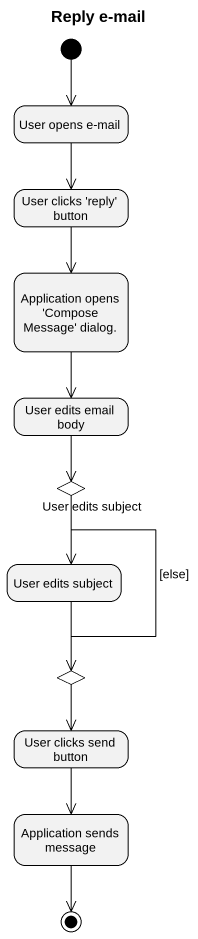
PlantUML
@startuml
title Reply e-mail
hide empty description
state "User opens e-mail" as User_opens_e_mail
state "User clicks 'reply' button" as User_clicks_reply_button
state "Application opens 'Compose Message' dialog." as Application_opens_Compose
state "User edits email body" as User_edits_email_body
state "User edits subject" as User_edits_subject <<choice>>
state "User edits subject" as User_edits_subject_2
state choice1 <<choice>>
state "User clicks send button" as User_clicks_send_button
state "Application sends message" as Application_sends_message
[*] --> User_opens_e_mail
User_opens_e_mail --> User_clicks_reply_button
User_clicks_reply_button --> Application_opens_Compose
Application_opens_Compose --> User_edits_email_body
User_edits_email_body --> User_edits_subject
User_edits_subject --> User_edits_subject_2
User_edits_subject --> choice1 : [else]
User_edits_subject_2 --> choice1
choice1 --> User_clicks_send_button
User_clicks_send_button --> Application_sends_message
Application_sends_message --> [*]
@enduml
